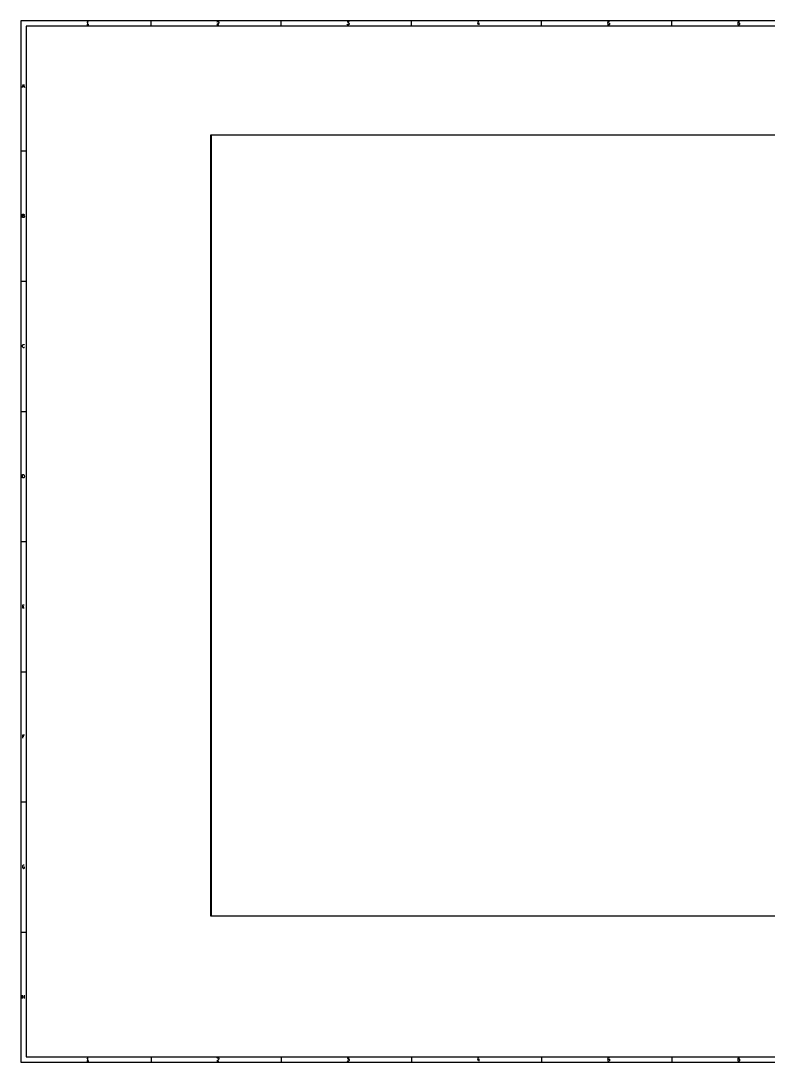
# Model space of a CAD drawing. Extents: x 10 to 584, y -410 to -10.
# Drawn here: x 10 to 297, y -410 to -10 of the extents above; entities that cross this region are included whole.
import ezdxf

# ---------------------------------------------------------------- set-up
doc = ezdxf.new("R2010")
doc.units = 0
doc.layers.add('BLACK', color=7, linetype='CONTINUOUS')

msp = doc.modelspace()

# ---------------------------------------------------------------- linework, layer by layer
at = {"layer": 'BLACK', "linetype": 'CONTINUOUS'}
for p, q in [((10, -10), (10, -409.989)), ((584.004, -10), (10, -10)), ((35.4464, -10.5976), (35.3226, -10.6595)), ((36.0655, -11.5881), (35.3226, -11.5881)), ((35.5702, -10.4738), (35.4464, -10.5976)), ((35.694, -10.2881), (35.5702, -10.4738)), ((35.694, -11.5881), (35.694, -10.2881)), ((60, -12), (60, -10)), ((86.0036, -10.8452), (85.2607, -11.5881)), ((85.2607, -11.5881), (86.0655, -11.5881)), ((85.3226, -10.4119), (85.3845, -10.35)), ((85.3845, -10.35), (85.5083, -10.2881)), ((85.5083, -10.2881), (85.8179, -10.2881)), ((85.8179, -10.2881), (85.9417, -10.35)), ((85.9417, -10.35), (86.0036, -10.4119)), ((86.0036, -10.4119), (86.0655, -10.5357)), ((86.0655, -10.6595), (86.0036, -10.8452)), ((86.0655, -10.5357), (86.0655, -10.6595)), ((110, -12), (110, -10)), ((135.261, -10.2881), (136.065, -10.2881)), ((135.323, -11.5262), (135.261, -11.4643)), ((135.446, -11.5881), (135.323, -11.5262)), ((135.818, -11.5881), (135.446, -11.5881)), ((136.065, -10.2881), (135.632, -10.7833)), ((135.632, -10.7833), (135.818, -10.7833)), ((135.818, -10.7833), (135.942, -10.8452)), ((135.942, -11.5262), (135.818, -11.5881)), ((135.942, -10.8452), (136.004, -10.9071)), ((136.004, -11.4643), (135.942, -11.5262)), ((136.004, -10.9071), (136.065, -11.031)), ((136.065, -11.3405), (136.004, -11.4643)), ((136.065, -11.031), (136.065, -11.3405)), ((160, -12), (160, -10)), ((185.632, -10.2262), (185.323, -11.1548)), ((185.323, -11.1548), (186.127, -11.1548)), ((185.942, -10.7214), (185.942, -11.5881)), ((210, -12), (210, -10)), ((235.385, -10.2881), (235.323, -10.9071)), ((235.323, -10.9071), (235.385, -10.8452)), ((235.385, -11.5262), (235.323, -11.4643)), ((236.004, -10.2881), (235.385, -10.2881)), ((235.385, -10.8452), (235.508, -10.7833)), ((235.508, -11.5881), (235.385, -11.5262)), ((235.508, -10.7833), (235.818, -10.7833)), ((235.818, -11.5881), (235.508, -11.5881)), ((235.818, -10.7833), (235.942, -10.8452)), ((235.942, -11.5262), (235.818, -11.5881)), ((235.942, -10.8452), (236.004, -10.9071)), ((236.004, -11.4643), (235.942, -11.5262)), ((236.004, -10.9071), (236.065, -11.031)), ((236.065, -11.3405), (236.004, -11.4643)), ((236.065, -11.031), (236.065, -11.3405)), ((260, -12), (260, -10)), ((285.385, -10.5976), (285.323, -10.8452)), ((285.323, -10.8452), (285.323, -11.3405)), ((285.385, -10.9071), (285.323, -11.031)), ((285.323, -11.3405), (285.385, -11.4643)), ((285.508, -10.4119), (285.385, -10.5976)), ((285.446, -10.8452), (285.385, -10.9071)), ((285.385, -11.4643), (285.446, -11.5262)), ((285.57, -10.7833), (285.446, -10.8452)), ((285.446, -11.5262), (285.57, -11.5881)), ((285.57, -10.35), (285.508, -10.4119)), ((285.694, -10.2881), (285.57, -10.35)), ((285.818, -10.7833), (285.57, -10.7833)), ((285.57, -11.5881), (285.818, -11.5881)), ((285.942, -10.2881), (285.694, -10.2881)), ((285.942, -10.8452), (285.818, -10.7833)), ((285.818, -11.5881), (285.942, -11.5262)), ((286.004, -10.9071), (285.942, -10.8452)), ((285.942, -11.5262), (286.004, -11.4643)), ((286.065, -11.031), (286.004, -10.9071)), ((286.004, -11.4643), (286.065, -11.3405)), ((286.065, -11.3405), (286.065, -11.031)), ((12, -12), (12, -407.989)), ((582.004, -12), (12, -12)), ((10.5667, -35.5881), (11, -34.2881)), ((10.6905, -35.2167), (11.3095, -35.2167)), ((11, -34.2881), (11.4333, -35.5881)), ((82.9322, -53.8728), (82.9339, -53.8631)), ((82.9322, -353.873), (82.9322, -53.8728)), ((82.9333, -53.8598), (82.935, -53.8569)), ((82.9339, -53.8631), (82.9333, -53.8598)), ((82.935, -53.8569), (82.9367, -53.8471)), ((82.9367, -53.8471), (82.9492, -53.8322)), ((82.9492, -53.8322), (82.959, -53.8153)), ((82.959, -53.8153), (82.9654, -53.813)), ((82.9654, -53.813), (82.9697, -53.8078)), ((82.9697, -53.8078), (82.9889, -53.8045)), ((82.9889, -53.8045), (83.0072, -53.7978)), ((83.0072, -53.7978), (423.007, -53.7978)), ((422.932, -53.9478), (83.0822, -53.9478)), ((83.0822, -53.9478), (83.0822, -353.798)), ((10, -60), (12, -60)), ((10.6595, -85.5881), (10.6595, -84.2881)), ((10.6595, -84.2881), (11.0929, -84.2881)), ((11.0929, -84.9071), (10.6595, -84.9071)), ((11.1548, -85.5881), (10.6595, -85.5881)), ((11.0929, -84.2881), (11.2167, -84.35)), ((11.2167, -84.8452), (11.0929, -84.9071)), ((11.0929, -84.9071), (11.2786, -84.969)), ((11.2786, -85.5262), (11.1548, -85.5881)), ((11.2167, -84.35), (11.2786, -84.4119)), ((11.2786, -84.7833), (11.2167, -84.8452)), ((11.2786, -84.4119), (11.3405, -84.5357)), ((11.3405, -84.6595), (11.2786, -84.7833)), ((11.2786, -84.969), (11.3405, -85.031)), ((11.3405, -85.4643), (11.2786, -85.5262)), ((11.3405, -84.5357), (11.3405, -84.6595)), ((11.3405, -85.031), (11.4024, -85.1548)), ((11.4024, -85.3405), (11.3405, -85.4643)), ((11.4024, -85.1548), (11.4024, -85.3405)), ((10, -110), (12, -110)), ((10.5976, -134.845), (10.6595, -134.598)), ((10.5976, -135.031), (10.5976, -134.845)), ((10.6595, -135.279), (10.5976, -135.031)), ((10.6595, -134.598), (10.7214, -134.474)), ((10.7214, -135.402), (10.6595, -135.279)), ((10.7214, -134.474), (10.8452, -134.35)), ((10.8452, -135.526), (10.7214, -135.402)), ((10.8452, -134.35), (11.031, -134.288)), ((11.031, -135.588), (10.8452, -135.526)), ((11.031, -134.288), (11.1548, -134.288)), ((11.1548, -135.588), (11.031, -135.588)), ((11.1548, -134.288), (11.3405, -134.35)), ((11.3405, -135.526), (11.1548, -135.588)), ((11.3405, -134.35), (11.4024, -134.412)), ((11.4024, -135.464), (11.3405, -135.526)), ((10, -160), (12, -160)), ((10.6595, -185.588), (10.6595, -184.288)), ((10.6595, -184.288), (10.969, -184.288)), ((10.969, -185.588), (10.6595, -185.588)), ((10.969, -184.288), (11.1548, -184.35)), ((11.1548, -185.526), (10.969, -185.588)), ((11.1548, -184.35), (11.2786, -184.474)), ((11.2786, -185.402), (11.1548, -185.526)), ((11.2786, -184.474), (11.3405, -184.598)), ((11.3405, -185.279), (11.2786, -185.402)), ((11.3405, -184.598), (11.4024, -184.845)), ((11.4024, -185.031), (11.3405, -185.279)), ((11.4024, -184.845), (11.4024, -185.031)), ((10, -210), (12, -210)), ((10.7214, -235.588), (10.7214, -234.288)), ((10.7214, -234.288), (11.3405, -234.288)), ((10.7214, -234.907), (11.1548, -234.907)), ((11.3405, -235.588), (10.7214, -235.588)), ((10, -260), (12, -260)), ((10.7524, -285.588), (10.7524, -284.288)), ((10.7524, -284.288), (11.3714, -284.288)), ((11.1857, -284.907), (10.7524, -284.907)), ((10, -310), (12, -310)), ((10.6595, -334.598), (10.5976, -334.845)), ((10.5976, -334.845), (10.5976, -335.031)), ((10.5976, -335.031), (10.6595, -335.279)), ((10.7214, -334.474), (10.6595, -334.598)), ((10.6595, -335.279), (10.7214, -335.402)), ((10.8452, -334.35), (10.7214, -334.474)), ((10.7214, -335.402), (10.8452, -335.526)), ((11.031, -334.288), (10.8452, -334.35)), ((10.8452, -335.526), (11.031, -335.588)), ((11.2167, -334.288), (11.031, -334.288)), ((11.031, -335.588), (11.1548, -335.588)), ((11.4024, -335.031), (11.1548, -335.031)), ((11.1548, -335.588), (11.3405, -335.526)), ((11.3405, -334.35), (11.2167, -334.288)), ((11.3405, -335.526), (11.4024, -335.464)), ((11.4024, -335.464), (11.4024, -335.031)), ((82.9389, -353.891), (82.9322, -353.873)), ((82.9422, -353.91), (82.9389, -353.891)), ((82.9474, -353.915), (82.9422, -353.91)), ((82.9497, -353.921), (82.9474, -353.915)), ((82.9666, -353.931), (82.9497, -353.921)), ((82.9815, -353.943), (82.9666, -353.931)), ((82.9913, -353.945), (82.9815, -353.943)), ((82.9942, -353.947), (82.9913, -353.945)), ((82.9975, -353.946), (82.9942, -353.947)), ((83.0072, -353.948), (82.9975, -353.946)), ((423.007, -353.948), (83.0072, -353.948)), ((83.0822, -353.798), (422.932, -353.798)), ((10, -360), (12, -360)), ((10.6286, -385.588), (10.6286, -384.288)), ((10.6286, -384.907), (11.3714, -384.907)), ((11.3714, -385.588), (11.3714, -384.288)), ((10, -409.989), (584.004, -409.989)), ((12, -407.989), (582.004, -407.989)), ((35.4464, -408.587), (35.3226, -408.649)), ((36.0655, -409.577), (35.3226, -409.577)), ((35.5702, -408.463), (35.4464, -408.587)), ((35.694, -408.277), (35.5702, -408.463)), ((35.694, -409.577), (35.694, -408.277)), ((60, -407.989), (60, -409.989)), ((86.0036, -408.834), (85.2607, -409.577)), ((85.2607, -409.577), (86.0655, -409.577)), ((85.3226, -408.401), (85.3845, -408.339)), ((85.3845, -408.339), (85.5083, -408.277)), ((85.5083, -408.277), (85.8179, -408.277)), ((85.8179, -408.277), (85.9417, -408.339)), ((85.9417, -408.339), (86.0036, -408.401)), ((86.0036, -408.401), (86.0655, -408.525)), ((86.0655, -408.649), (86.0036, -408.834)), ((86.0655, -408.525), (86.0655, -408.649)), ((110, -407.989), (110, -409.989)), ((135.261, -408.277), (136.065, -408.277)), ((135.323, -409.515), (135.261, -409.453)), ((135.446, -409.577), (135.323, -409.515)), ((135.818, -409.577), (135.446, -409.577)), ((136.065, -408.277), (135.632, -408.772)), ((135.632, -408.772), (135.818, -408.772)), ((135.818, -408.772), (135.942, -408.834)), ((135.942, -409.515), (135.818, -409.577)), ((135.942, -408.834), (136.004, -408.896)), ((136.004, -409.453), (135.942, -409.515)), ((136.004, -408.896), (136.065, -409.02)), ((136.065, -409.329), (136.004, -409.453)), ((136.065, -409.02), (136.065, -409.329)), ((160, -407.989), (160, -409.989)), ((185.632, -408.215), (185.323, -409.144)), ((185.323, -409.144), (186.127, -409.144)), ((185.942, -408.71), (185.942, -409.577)), ((210, -407.989), (210, -409.989)), ((235.385, -408.277), (235.323, -408.896)), ((235.323, -408.896), (235.385, -408.834)), ((235.385, -409.515), (235.323, -409.453)), ((236.004, -408.277), (235.385, -408.277)), ((235.385, -408.834), (235.508, -408.772)), ((235.508, -409.577), (235.385, -409.515)), ((235.508, -408.772), (235.818, -408.772)), ((235.818, -409.577), (235.508, -409.577)), ((235.818, -408.772), (235.942, -408.834)), ((235.942, -409.515), (235.818, -409.577)), ((235.942, -408.834), (236.004, -408.896)), ((236.004, -409.453), (235.942, -409.515)), ((236.004, -408.896), (236.065, -409.02)), ((236.065, -409.329), (236.004, -409.453)), ((236.065, -409.02), (236.065, -409.329)), ((260, -407.989), (260, -409.989)), ((285.385, -408.587), (285.323, -408.834)), ((285.323, -408.834), (285.323, -409.329)), ((285.385, -408.896), (285.323, -409.02)), ((285.323, -409.329), (285.385, -409.453)), ((285.508, -408.401), (285.385, -408.587)), ((285.446, -408.834), (285.385, -408.896)), ((285.385, -409.453), (285.446, -409.515)), ((285.57, -408.772), (285.446, -408.834)), ((285.446, -409.515), (285.57, -409.577)), ((285.57, -408.339), (285.508, -408.401)), ((285.694, -408.277), (285.57, -408.339)), ((285.818, -408.772), (285.57, -408.772)), ((285.57, -409.577), (285.818, -409.577)), ((285.942, -408.277), (285.694, -408.277)), ((285.942, -408.834), (285.818, -408.772)), ((285.818, -409.577), (285.942, -409.515)), ((286.004, -408.896), (285.942, -408.834)), ((285.942, -409.515), (286.004, -409.453)), ((286.065, -409.02), (286.004, -408.896)), ((286.004, -409.453), (286.065, -409.329)), ((286.065, -409.329), (286.065, -409.02))]:
    msp.add_line(p, q, dxfattribs=at)

doc.saveas('drawing.dxf')
